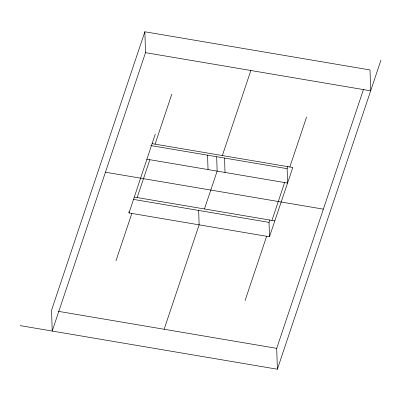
<?xml version="1.0" encoding="UTF-8"?>
<svg xmlns="http://www.w3.org/2000/svg" width="401" height="401" viewBox="0 0 401 401"><rect width="100%" height="100%" fill="white"/><g stroke="black" fill="none" stroke-linecap="round" stroke-linejoin="round"><path stroke-width="0.6" d="M152.084 143.643L292.8 167.498L269.477 236.765L129.012 212.956L128.977 211.703M129.012 212.956L155.287 134.084M144.861 31.779L51.559 310.184L52.215 331.051L145.518 52.646L144.861 31.779L370.018 69.949L370.674 90.816L145.518 52.646M115.959 260.825L131.844 213.437M137.162 197.558L149.849 159.713M155.062 144.149L171.793 94.225M164.134 329.271L199.132 224.841L198.68 210.45M204.455 208.966L217.136 171.122L216.685 156.731M222.355 155.558L250.896 70.381M269.477 236.765L269.026 222.375L269.813 220.024M146.866 159.207L287.587 183.062L287.131 168.671L287.908 166.365M245.056 300.63L266.62 236.279M271.938 220.405L284.62 182.56M289.838 166.996L306.57 117.072M20.05 325.602L277.367 369.221L276.715 348.354L363.466 89.493M277.367 369.221L380.95 60.145M150.696 145.543L287.131 168.671M105.568 172.23L323.366 209.152M134.335 197.081L274.795 220.891M133.483 199.397L269.026 222.375M58.325 311.331L276.715 348.354M224.565 158.064L225.016 172.455M207.578 155.187L208.029 169.578"/></g></svg>
